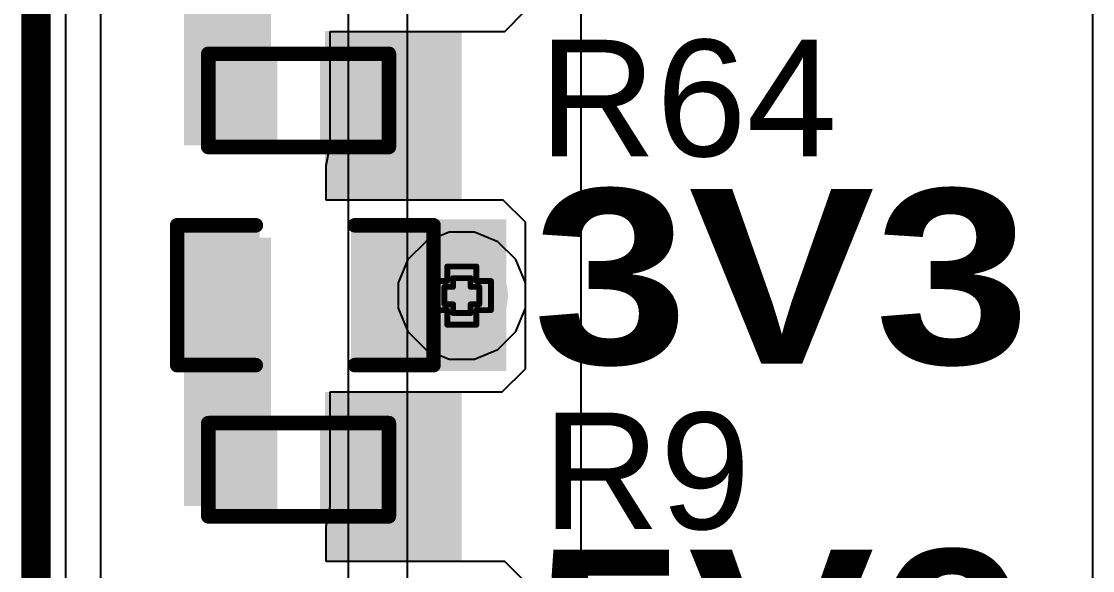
# Model space of a CAD drawing. Header units: inches. Extents: x -3 to 5259, y -3 to 5282.
# Drawn here: x -2.85 to 6.49, y 9.16 to 13.95 of the extents above; entities that cross this region are included whole.
import ezdxf

# ---------------------------------------------------------------- set-up
doc = ezdxf.new("R2010")
doc.units = ezdxf.units.IN
for name, color, linetype in [('Board Outline', 216, 'Continuous'), ('Bottom Layer', 5, 'Continuous'), ('Bottom Solder', 6, 'Continuous'), ('Drill Drawing', 1, 'Continuous'), ('Layer 1', 16, 'Continuous'), ('Layer 2', 76, 'Continuous'), ('Top Layer', 1, 'Continuous'), ('Top Overlay', 2, 'Continuous'), ('Top Paste', 8, 'Continuous'), ('Top Solder', 216, 'Continuous'), ('Via Holes', 16, 'Continuous')]:
    doc.layers.add(name, color=color, linetype=linetype)
doc.styles.add('Arial', font='', dxfattribs={"height": 0.2})
doc.styles.add('Arial Black_Bold', font='', dxfattribs={"height": 0.2})
doc.styles.get('Arial').set_extended_font_data('Arial')
doc.styles.get('Arial Black_Bold').set_extended_font_data('Arial Black', bold=True)

# ---------------------------------------------------------------- blocks, each defined once
blk = doc.blocks.new('R___0402_96')
at = {"layer": 'Top Layer'}
for points in [[(-0.6985, -0.3175), (-0.6985, 0.3175), (-0.2413, 0.3175), (-0.2413, -0.3175)], [(0.2413, -0.3175), (0.2413, 0.3175), (0.6985, 0.3175), (0.6985, -0.3175)]]:
    blk.add_hatch(color=1, dxfattribs=at).paths.add_polyline_path(points)
at = {"layer": 'Top Paste'}
for points in [[(-0.6985, -0.3175), (-0.6985, 0.3175), (-0.2413, 0.3175), (-0.2413, -0.3175)], [(0.2413, -0.3175), (0.2413, 0.3175), (0.6985, 0.3175), (0.6985, -0.3175)]]:
    blk.add_hatch(color=8, dxfattribs=at).paths.add_polyline_path(points)
at = {"layer": 'Top Solder'}
for points in [[(-0.7535, -0.3725), (-0.7535, 0.3725), (-0.1863, 0.3725), (-0.1863, -0.3725)], [(0.1863, -0.3725), (0.1863, 0.3725), (0.7535, 0.3725), (0.7535, -0.3725)]]:
    blk.add_hatch(color=216, dxfattribs=at).paths.add_polyline_path(points)
at = {"layer": 'Top Overlay'}
for points in [[(-0.7874, 0.4064, 0.127, 0.127, 0), (0.7874, 0.4064, 0.127, 0.127, 0)], [(-0.7874, -0.4064, 0.127, 0.127, 0), (-0.7874, 0.4064, 0.127, 0.127, 0)], [(0.7874, -0.4064, 0.127, 0.127, 0), (0.7874, 0.4064, 0.127, 0.127, 0)], [(-0.7874, -0.4064, 0.127, 0.127, 0), (0.7874, -0.4064, 0.127, 0.127, 0)], [(-0.8128, -0.4318, 0.00323, 0.00323, 0), (0.8128, -0.4318, 0.00323, 0.00323, 0)]]:
    blk.add_lwpolyline(points, format="xyseb", dxfattribs=at)
for points in [[(-0.8191, 0.4064, 0.0635, 0.0635, 1), (-0.7556, 0.4064, 0.0635, 0.0635, 1)], [(-0.8191, 0.4064, 0.0635, 0.0635, 1), (-0.7556, 0.4064, 0.0635, 0.0635, 1)], [(0.7556, 0.4064, 0.0635, 0.0635, 1), (0.8191, 0.4064, 0.0635, 0.0635, 1)], [(0.7556, 0.4064, 0.0635, 0.0635, 1), (0.8191, 0.4064, 0.0635, 0.0635, 1)], [(-0.8191, -0.4064, 0.0635, 0.0635, 1), (-0.7556, -0.4064, 0.0635, 0.0635, 1)], [(-0.8191, -0.4064, 0.0635, 0.0635, 1), (-0.7556, -0.4064, 0.0635, 0.0635, 1)], [(0.7556, -0.4064, 0.0635, 0.0635, 1), (0.8191, -0.4064, 0.0635, 0.0635, 1)], [(0.7556, -0.4064, 0.0635, 0.0635, 1), (0.8191, -0.4064, 0.0635, 0.0635, 1)], [(-0.8136, -0.4318, 0.00161, 0.00161, 1), (-0.812, -0.4318, 0.00161, 0.00161, 1)], [(0.812, -0.4318, 0.00161, 0.00161, 1), (0.8136, -0.4318, 0.00161, 0.00161, 1)]]:
    blk.add_lwpolyline(points, format="xyseb", close=True, dxfattribs=at)
blk = doc.blocks.new('R___0402_151')
at = {"layer": 'Top Layer'}
for points in [[(-0.6985, -0.3175), (-0.6985, 0.3175), (-0.2413, 0.3175), (-0.2413, -0.3175)], [(0.2413, -0.3175), (0.2413, 0.3175), (0.6985, 0.3175), (0.6985, -0.3175)]]:
    blk.add_hatch(color=1, dxfattribs=at).paths.add_polyline_path(points)
at = {"layer": 'Top Paste'}
for points in [[(-0.6985, -0.3175), (-0.6985, 0.3175), (-0.2413, 0.3175), (-0.2413, -0.3175)], [(0.2413, -0.3175), (0.2413, 0.3175), (0.6985, 0.3175), (0.6985, -0.3175)]]:
    blk.add_hatch(color=8, dxfattribs=at).paths.add_polyline_path(points)
at = {"layer": 'Top Solder'}
for points in [[(-0.7535, -0.3725), (-0.7535, 0.3725), (-0.1863, 0.3725), (-0.1863, -0.3725)], [(0.1863, -0.3725), (0.1863, 0.3725), (0.7535, 0.3725), (0.7535, -0.3725)]]:
    blk.add_hatch(color=216, dxfattribs=at).paths.add_polyline_path(points)
at = {"layer": 'Top Overlay'}
for points in [[(0.7874, 0.4064, 0.127, 0.127, 0), (-0.7874, 0.4064, 0.127, 0.127, 0)], [(-0.7874, 0.4064, 0.127, 0.127, 0), (-0.7874, -0.4064, 0.127, 0.127, 0)], [(0.7874, 0.4064, 0.127, 0.127, 0), (0.7874, -0.4064, 0.127, 0.127, 0)], [(0.7874, -0.4064, 0.127, 0.127, 0), (-0.7874, -0.4064, 0.127, 0.127, 0)], [(0.8128, -0.4318, 0.00323, 0.00323, 0), (-0.8128, -0.4318, 0.00323, 0.00323, 0)]]:
    blk.add_lwpolyline(points, format="xyseb", dxfattribs=at)
for points in [[(-0.8191, 0.4064, 0.0635, 0.0635, 1), (-0.7556, 0.4064, 0.0635, 0.0635, 1)], [(-0.8191, 0.4064, 0.0635, 0.0635, 1), (-0.7556, 0.4064, 0.0635, 0.0635, 1)], [(0.7556, 0.4064, 0.0635, 0.0635, 1), (0.8191, 0.4064, 0.0635, 0.0635, 1)], [(0.7556, 0.4064, 0.0635, 0.0635, 1), (0.8191, 0.4064, 0.0635, 0.0635, 1)], [(-0.8191, -0.4064, 0.0635, 0.0635, 1), (-0.7556, -0.4064, 0.0635, 0.0635, 1)], [(-0.8191, -0.4064, 0.0635, 0.0635, 1), (-0.7556, -0.4064, 0.0635, 0.0635, 1)], [(0.7556, -0.4064, 0.0635, 0.0635, 1), (0.8191, -0.4064, 0.0635, 0.0635, 1)], [(0.7556, -0.4064, 0.0635, 0.0635, 1), (0.8191, -0.4064, 0.0635, 0.0635, 1)], [(-0.8136, -0.4318, 0.00161, 0.00161, 1), (-0.812, -0.4318, 0.00161, 0.00161, 1)], [(0.812, -0.4318, 0.00161, 0.00161, 1), (0.8136, -0.4318, 0.00161, 0.00161, 1)]]:
    blk.add_lwpolyline(points, format="xyseb", close=True, dxfattribs=at)
blk = doc.blocks.new('LED_0603_174')
at = {"layer": 'Top Layer'}
for points in [[(-1, 0.5), (-0.5, 0.5), (-0.5, -0.5), (-1, -0.5)], [(0.5, 0.5), (1, 0.5), (1, -0.5), (0.5, -0.5)]]:
    blk.add_hatch(color=1, dxfattribs=at).paths.add_polyline_path(points)
at = {"layer": 'Top Overlay'}
blk.add_hatch(color=2, dxfattribs=at).paths.add_polyline_path([(1.1176, -0.6604), (1.7526, -0.6604), (1.7526, 0.6604), (1.1176, 0.6604)])
at = {"layer": 'Top Paste'}
for points in [[(-1, 0.5), (-0.5, 0.5), (-0.5, -0.5), (-1, -0.5)], [(0.5, 0.5), (1, 0.5), (1, -0.5), (0.5, -0.5)]]:
    blk.add_hatch(color=8, dxfattribs=at).paths.add_polyline_path(points)
at = {"layer": 'Top Solder'}
for points in [[(-1.1016, 0.6016), (-0.3984, 0.6016), (-0.3984, -0.6016), (-1.1016, -0.6016)], [(0.3984, 0.6016), (1.1016, 0.6016), (1.1016, -0.6016), (0.3984, -0.6016)]]:
    blk.add_hatch(color=216, dxfattribs=at).paths.add_polyline_path(points)
at = {"layer": 'Top Overlay'}
for points in [[(-1.1176, -0.6096, 0.127, 0.127, 0), (-1.1176, 0.6096, 0.127, 0.127, 0)], [(-1.1176, 0.6096, 0.127, 0.127, 0), (-0.4318, 0.6096, 0.127, 0.127, 0)], [(0.4318, 0.6096, 0.127, 0.127, 0), (1.1176, 0.6096, 0.127, 0.127, 0)], [(1.1176, -0.6096, 0.127, 0.127, 0), (1.1176, 0.6096, 0.127, 0.127, 0)], [(-1.1176, -0.6096, 0.127, 0.127, 0), (-0.4318, -0.6096, 0.127, 0.127, 0)], [(0.4318, -0.6096, 0.127, 0.127, 0), (1.1176, -0.6096, 0.127, 0.127, 0)]]:
    blk.add_lwpolyline(points, format="xyseb", dxfattribs=at)
for points in [[(-1.1494, 0.6096, 0.0635, 0.0635, 1), (-1.0858, 0.6096, 0.0635, 0.0635, 1)], [(-1.1494, 0.6096, 0.0635, 0.0635, 1), (-1.0858, 0.6096, 0.0635, 0.0635, 1)], [(-0.4636, 0.6096, 0.0635, 0.0635, 1), (-0.4001, 0.6096, 0.0635, 0.0635, 1)], [(0.4001, 0.6096, 0.0635, 0.0635, 1), (0.4636, 0.6096, 0.0635, 0.0635, 1)], [(1.0859, 0.6096, 0.0635, 0.0635, 1), (1.1494, 0.6096, 0.0635, 0.0635, 1)], [(1.0859, 0.6096, 0.0635, 0.0635, 1), (1.1494, 0.6096, 0.0635, 0.0635, 1)], [(-1.1494, -0.6096, 0.0635, 0.0635, 1), (-1.0858, -0.6096, 0.0635, 0.0635, 1)], [(-1.1494, -0.6096, 0.0635, 0.0635, 1), (-1.0858, -0.6096, 0.0635, 0.0635, 1)], [(-0.4636, -0.6096, 0.0635, 0.0635, 1), (-0.4001, -0.6096, 0.0635, 0.0635, 1)], [(0.4001, -0.6096, 0.0635, 0.0635, 1), (0.4636, -0.6096, 0.0635, 0.0635, 1)], [(1.0859, -0.6096, 0.0635, 0.0635, 1), (1.1494, -0.6096, 0.0635, 0.0635, 1)], [(1.0859, -0.6096, 0.0635, 0.0635, 1), (1.1494, -0.6096, 0.0635, 0.0635, 1)]]:
    blk.add_lwpolyline(points, format="xyseb", close=True, dxfattribs=at)

msp = doc.modelspace()

# ---------------------------------------------------------------- hatches: boundary and pattern name
at = {"layer": 'Bottom Layer'}
h = msp.add_hatch(color=5, dxfattribs=at)
edge = h.paths.add_edge_path()
edge.add_arc((0.9904, 11.5567), 0.3, 0, 360)
at = {"layer": 'Bottom Solder'}
h = msp.add_hatch(color=6, dxfattribs=at)
edge = h.paths.add_edge_path()
edge.add_arc((0.9904, 11.5567), 0.4016, 0, 360)
at = {"layer": 'Layer 1'}
h = msp.add_hatch(color=16, dxfattribs=at)
edge = h.paths.add_edge_path()
edge.add_arc((0.9904, 11.5567), 0.3, 0, 360)
at = {"layer": 'Layer 2'}
h = msp.add_hatch(color=76, dxfattribs=at)
edge = h.paths.add_edge_path()
edge.add_arc((0.9904, 11.5567), 0.3, 0, 360)
at = {"layer": 'Top Layer'}
for points in [[(-1.4328, 12.8679), (-0.6741, 12.8679), (-0.6741, 15.2094), (-1.4328, 15.2094)], [(-0.2021, 12.3839), (0.9904, 12.3839), (0.9904, 13.8634), (-0.2021, 13.8634)], [(-1.4328, 9.7207), (-0.6741, 9.7207), (-0.6741, 12.0622), (-1.4328, 12.0622)], [(0.3761, 11.8574), (0.3761, 11.2553), (0.9904, 11.2553), (0.9904, 11.8574)], [(-0.2021, 9.2366), (0.9904, 9.2366), (0.9904, 10.7161), (-0.2021, 10.7161)]]:
    msp.add_hatch(color=1, dxfattribs=at).paths.add_polyline_path(points)
h = msp.add_hatch(color=1, dxfattribs=at)
edge = h.paths.add_edge_path()
edge.add_arc((0.9904, 11.5567), 0.3, 0, 360)
at = {"layer": 'Top Solder'}
h = msp.add_hatch(color=216, dxfattribs=at)
edge = h.paths.add_edge_path()
edge.add_arc((0.9904, 11.5567), 0.4016, 0, 360)
at = {"layer": 'Via Holes'}
h = msp.add_hatch(color=7, dxfattribs=at)
edge = h.paths.add_edge_path()
edge.add_arc((0.9904, 11.5567), 0.15, 0, 360)

# ---------------------------------------------------------------- linework, layer by layer
at = {"layer": 'Board Outline'}
msp.add_lwpolyline([(-2.7223, -2.7223, 0.254, 0.254, 0), (-2.7223, 107.2777, 0.254, 0.254, 0)], format="xyseb", dxfattribs=at)
at = {"layer": 'Bottom Layer'}
msp.add_line((2.032, 8.3431), (2.032, 18.248), dxfattribs=at)
at = {"layer": 'Drill Drawing'}
for points in [[(0.8634, 11.6837, 0.0508, 0.0508, 0), (0.8634, 11.8107, 0.0508, 0.0508, 0)], [(0.8634, 11.8107, 0.0508, 0.0508, 0), (1.1174, 11.8107, 0.0508, 0.0508, 0)], [(1.1174, 11.6837, 0.0508, 0.0508, 0), (1.1174, 11.8107, 0.0508, 0.0508, 0)], [(0.7364, 11.4297, 0.0508, 0.0508, 0), (0.7364, 11.6837, 0.0508, 0.0508, 0)], [(0.7364, 11.6837, 0.0508, 0.0508, 0), (0.8634, 11.6837, 0.0508, 0.0508, 0)], [(0.9142, 11.6329, 0.0508, 0.0508, 0), (0.9142, 11.7091, 0.0508, 0.0508, 0)], [(0.9142, 11.7091, 0.0508, 0.0508, 0), (1.0666, 11.7091, 0.0508, 0.0508, 0)], [(1.0666, 11.6329, 0.0508, 0.0508, 0), (1.0666, 11.7091, 0.0508, 0.0508, 0)], [(1.1174, 11.6837, 0.0508, 0.0508, 0), (1.2444, 11.6837, 0.0508, 0.0508, 0)], [(1.2444, 11.4297, 0.0508, 0.0508, 0), (1.2444, 11.6837, 0.0508, 0.0508, 0)], [(0.838, 11.4805, 0.0508, 0.0508, 0), (0.838, 11.6329, 0.0508, 0.0508, 0)], [(0.838, 11.6329, 0.0508, 0.0508, 0), (0.9142, 11.6329, 0.0508, 0.0508, 0)], [(1.0666, 11.6329, 0.0508, 0.0508, 0), (1.1428, 11.6329, 0.0508, 0.0508, 0)], [(1.1428, 11.4805, 0.0508, 0.0508, 0), (1.1428, 11.6329, 0.0508, 0.0508, 0)], [(0.838, 11.4805, 0.0508, 0.0508, 0), (0.9142, 11.4805, 0.0508, 0.0508, 0)], [(0.9142, 11.4043, 0.0508, 0.0508, 0), (0.9142, 11.4805, 0.0508, 0.0508, 0)], [(1.0666, 11.4805, 0.0508, 0.0508, 0), (1.1428, 11.4805, 0.0508, 0.0508, 0)], [(1.0666, 11.4043, 0.0508, 0.0508, 0), (1.0666, 11.4805, 0.0508, 0.0508, 0)], [(0.7364, 11.4297, 0.0508, 0.0508, 0), (0.8634, 11.4297, 0.0508, 0.0508, 0)], [(0.8634, 11.3027, 0.0508, 0.0508, 0), (0.8634, 11.4297, 0.0508, 0.0508, 0)], [(0.9142, 11.4043, 0.0508, 0.0508, 0), (1.0666, 11.4043, 0.0508, 0.0508, 0)], [(1.1174, 11.4297, 0.0508, 0.0508, 0), (1.2444, 11.4297, 0.0508, 0.0508, 0)], [(1.1174, 11.3027, 0.0508, 0.0508, 0), (1.1174, 11.4297, 0.0508, 0.0508, 0)], [(0.8634, 11.3027, 0.0508, 0.0508, 0), (1.1174, 11.3027, 0.0508, 0.0508, 0)]]:
    msp.add_lwpolyline(points, format="xyseb", dxfattribs=at)
for points in [[(0.8507, 11.8107, 0.0254, 0.0254, 1), (0.8761, 11.8107, 0.0254, 0.0254, 1)], [(0.8507, 11.8107, 0.0254, 0.0254, 1), (0.8761, 11.8107, 0.0254, 0.0254, 1)], [(1.1047, 11.8107, 0.0254, 0.0254, 1), (1.1301, 11.8107, 0.0254, 0.0254, 1)], [(1.1047, 11.8107, 0.0254, 0.0254, 1), (1.1301, 11.8107, 0.0254, 0.0254, 1)], [(0.7237, 11.6837, 0.0254, 0.0254, 1), (0.7491, 11.6837, 0.0254, 0.0254, 1)], [(0.7237, 11.6837, 0.0254, 0.0254, 1), (0.7491, 11.6837, 0.0254, 0.0254, 1)], [(0.8507, 11.6837, 0.0254, 0.0254, 1), (0.8761, 11.6837, 0.0254, 0.0254, 1)], [(0.8507, 11.6837, 0.0254, 0.0254, 1), (0.8761, 11.6837, 0.0254, 0.0254, 1)], [(0.9015, 11.7091, 0.0254, 0.0254, 1), (0.9269, 11.7091, 0.0254, 0.0254, 1)], [(0.9015, 11.7091, 0.0254, 0.0254, 1), (0.9269, 11.7091, 0.0254, 0.0254, 1)], [(1.0539, 11.7091, 0.0254, 0.0254, 1), (1.0793, 11.7091, 0.0254, 0.0254, 1)], [(1.0539, 11.7091, 0.0254, 0.0254, 1), (1.0793, 11.7091, 0.0254, 0.0254, 1)], [(1.1047, 11.6837, 0.0254, 0.0254, 1), (1.1301, 11.6837, 0.0254, 0.0254, 1)], [(1.1047, 11.6837, 0.0254, 0.0254, 1), (1.1301, 11.6837, 0.0254, 0.0254, 1)], [(1.2317, 11.6837, 0.0254, 0.0254, 1), (1.2571, 11.6837, 0.0254, 0.0254, 1)], [(1.2317, 11.6837, 0.0254, 0.0254, 1), (1.2571, 11.6837, 0.0254, 0.0254, 1)], [(0.8253, 11.6329, 0.0254, 0.0254, 1), (0.8507, 11.6329, 0.0254, 0.0254, 1)], [(0.8253, 11.6329, 0.0254, 0.0254, 1), (0.8507, 11.6329, 0.0254, 0.0254, 1)], [(0.9015, 11.6329, 0.0254, 0.0254, 1), (0.9269, 11.6329, 0.0254, 0.0254, 1)], [(0.9015, 11.6329, 0.0254, 0.0254, 1), (0.9269, 11.6329, 0.0254, 0.0254, 1)], [(1.0539, 11.6329, 0.0254, 0.0254, 1), (1.0793, 11.6329, 0.0254, 0.0254, 1)], [(1.0539, 11.6329, 0.0254, 0.0254, 1), (1.0793, 11.6329, 0.0254, 0.0254, 1)], [(1.1301, 11.6329, 0.0254, 0.0254, 1), (1.1555, 11.6329, 0.0254, 0.0254, 1)], [(1.1301, 11.6329, 0.0254, 0.0254, 1), (1.1555, 11.6329, 0.0254, 0.0254, 1)], [(0.8253, 11.4805, 0.0254, 0.0254, 1), (0.8507, 11.4805, 0.0254, 0.0254, 1)], [(0.8253, 11.4805, 0.0254, 0.0254, 1), (0.8507, 11.4805, 0.0254, 0.0254, 1)], [(0.9015, 11.4805, 0.0254, 0.0254, 1), (0.9269, 11.4805, 0.0254, 0.0254, 1)], [(0.9015, 11.4805, 0.0254, 0.0254, 1), (0.9269, 11.4805, 0.0254, 0.0254, 1)], [(1.0539, 11.4805, 0.0254, 0.0254, 1), (1.0793, 11.4805, 0.0254, 0.0254, 1)], [(1.0539, 11.4805, 0.0254, 0.0254, 1), (1.0793, 11.4805, 0.0254, 0.0254, 1)], [(1.1301, 11.4805, 0.0254, 0.0254, 1), (1.1555, 11.4805, 0.0254, 0.0254, 1)], [(1.1301, 11.4805, 0.0254, 0.0254, 1), (1.1555, 11.4805, 0.0254, 0.0254, 1)], [(0.7237, 11.4297, 0.0254, 0.0254, 1), (0.7491, 11.4297, 0.0254, 0.0254, 1)], [(0.7237, 11.4297, 0.0254, 0.0254, 1), (0.7491, 11.4297, 0.0254, 0.0254, 1)], [(0.8507, 11.4297, 0.0254, 0.0254, 1), (0.8761, 11.4297, 0.0254, 0.0254, 1)], [(0.8507, 11.4297, 0.0254, 0.0254, 1), (0.8761, 11.4297, 0.0254, 0.0254, 1)], [(0.9015, 11.4043, 0.0254, 0.0254, 1), (0.9269, 11.4043, 0.0254, 0.0254, 1)], [(0.9015, 11.4043, 0.0254, 0.0254, 1), (0.9269, 11.4043, 0.0254, 0.0254, 1)], [(1.0539, 11.4043, 0.0254, 0.0254, 1), (1.0793, 11.4043, 0.0254, 0.0254, 1)], [(1.0539, 11.4043, 0.0254, 0.0254, 1), (1.0793, 11.4043, 0.0254, 0.0254, 1)], [(1.1047, 11.4297, 0.0254, 0.0254, 1), (1.1301, 11.4297, 0.0254, 0.0254, 1)], [(1.1047, 11.4297, 0.0254, 0.0254, 1), (1.1301, 11.4297, 0.0254, 0.0254, 1)], [(1.2317, 11.4297, 0.0254, 0.0254, 1), (1.2571, 11.4297, 0.0254, 0.0254, 1)], [(1.2317, 11.4297, 0.0254, 0.0254, 1), (1.2571, 11.4297, 0.0254, 0.0254, 1)], [(0.8507, 11.3027, 0.0254, 0.0254, 1), (0.8761, 11.3027, 0.0254, 0.0254, 1)], [(0.8507, 11.3027, 0.0254, 0.0254, 1), (0.8761, 11.3027, 0.0254, 0.0254, 1)], [(1.1047, 11.3027, 0.0254, 0.0254, 1), (1.1301, 11.3027, 0.0254, 0.0254, 1)], [(1.1047, 11.3027, 0.0254, 0.0254, 1), (1.1301, 11.3027, 0.0254, 0.0254, 1)]]:
    msp.add_lwpolyline(points, format="xyseb", close=True, dxfattribs=at)
at = {"layer": 'Layer 1'}
for p, q in [((-2.4634, -2.4634), (-2.4634, 107.0187)), ((0, 22.098), (0, -2.4634)), ((0.518, 7.3381), (0.518, 14.2469))]:
    msp.add_line(p, q, dxfattribs=at)
at = {"layer": 'Layer 2'}
for p, q in [((-2.1576, -2.0155), (-2.1576, 106.5637)), ((6.4895, 19.8762), (6.4895, 6.0834)), ((0.8802, 12.1107), (0.6765, 12.0264)), ((1.1006, 12.1107), (0.8802, 12.1107)), ((1.3042, 12.0264), (1.1006, 12.1107)), ((0.6765, 12.0264), (0.5207, 11.8705)), ((1.46, 11.8705), (1.3042, 12.0264)), ((0.5207, 11.8705), (0.4364, 11.6669)), ((1.5444, 11.6669), (1.46, 11.8705)), ((0.4364, 11.6669), (0.4364, 11.4465)), ((1.5444, 11.4465), (1.5444, 11.6669)), ((0.4364, 11.4465), (0.5207, 11.2429)), ((1.46, 11.2429), (1.5444, 11.4465)), ((0.5207, 11.2429), (0.6765, 11.087)), ((1.3042, 11.087), (1.46, 11.2429)), ((0.6765, 11.087), (0.8802, 11.0027)), ((1.1006, 11.0027), (1.3042, 11.087)), ((0.8802, 11.0027), (1.1006, 11.0027))]:
    msp.add_line(p, q, dxfattribs=at)
at = {"layer": 'Top Layer'}
for p, q in [((1.3642, 13.861), (1.5449, 14.0417)), ((-0.1562, 12.8679), (-0.1562, 13.861)), ((-0.1562, 13.861), (1.3642, 13.861)), ((-0.1915, 12.6902), (-0.1562, 12.8679)), ((-0.1915, 12.3892), (-0.1915, 12.6902)), ((1.3522, 12.3892), (-0.1915, 12.3892)), ((1.5449, 12.1965), (1.3522, 12.3892)), ((1.5449, 10.9175), (1.5449, 12.1965)), ((1.3435, 10.7161), (1.5449, 10.9175)), ((-0.1562, 9.7207), (-0.1562, 10.7161)), ((-0.1562, 10.7161), (1.3435, 10.7161)), ((-0.1915, 9.5429), (-0.1562, 9.7207)), ((-0.1915, 9.2366), (-0.1915, 9.5429)), ((1.3655, 9.2366), (-0.1915, 9.2366)), ((1.5715, 9.0307), (1.3655, 9.2366))]:
    msp.add_line(p, q, dxfattribs=at)

# ---------------------------------------------------------------- block references
for name, p in [('R___0402_96', (-0.4328, 13.2588)), ('LED_0603_174', (-0.3739, 11.56))]:
    msp.add_blockref(name, p)
at = {"rotation": 180}
msp.add_blockref('R___0402_151', (-0.4328, 10.0382), dxfattribs=at)

# ---------------------------------------------------------------- texts
at = {"layer": 'Top Overlay', "style": 'Arial'}
for s, p in [('R64', (1.6594, 12.7716)), ('R9', (1.6926, 9.5201))]:
    msp.add_text(s, height=1.016, dxfattribs=at).set_placement(p)
at = {"layer": 'Top Overlay', "style": 'Arial Black_Bold'}
for s, p in [('3V3', (1.6097, 10.9617)), ('5V0', (1.6069, 7.816))]:
    msp.add_text(s, height=1.524, rotation=360, dxfattribs=at).set_placement(p)

doc.saveas('drawing.dxf')
